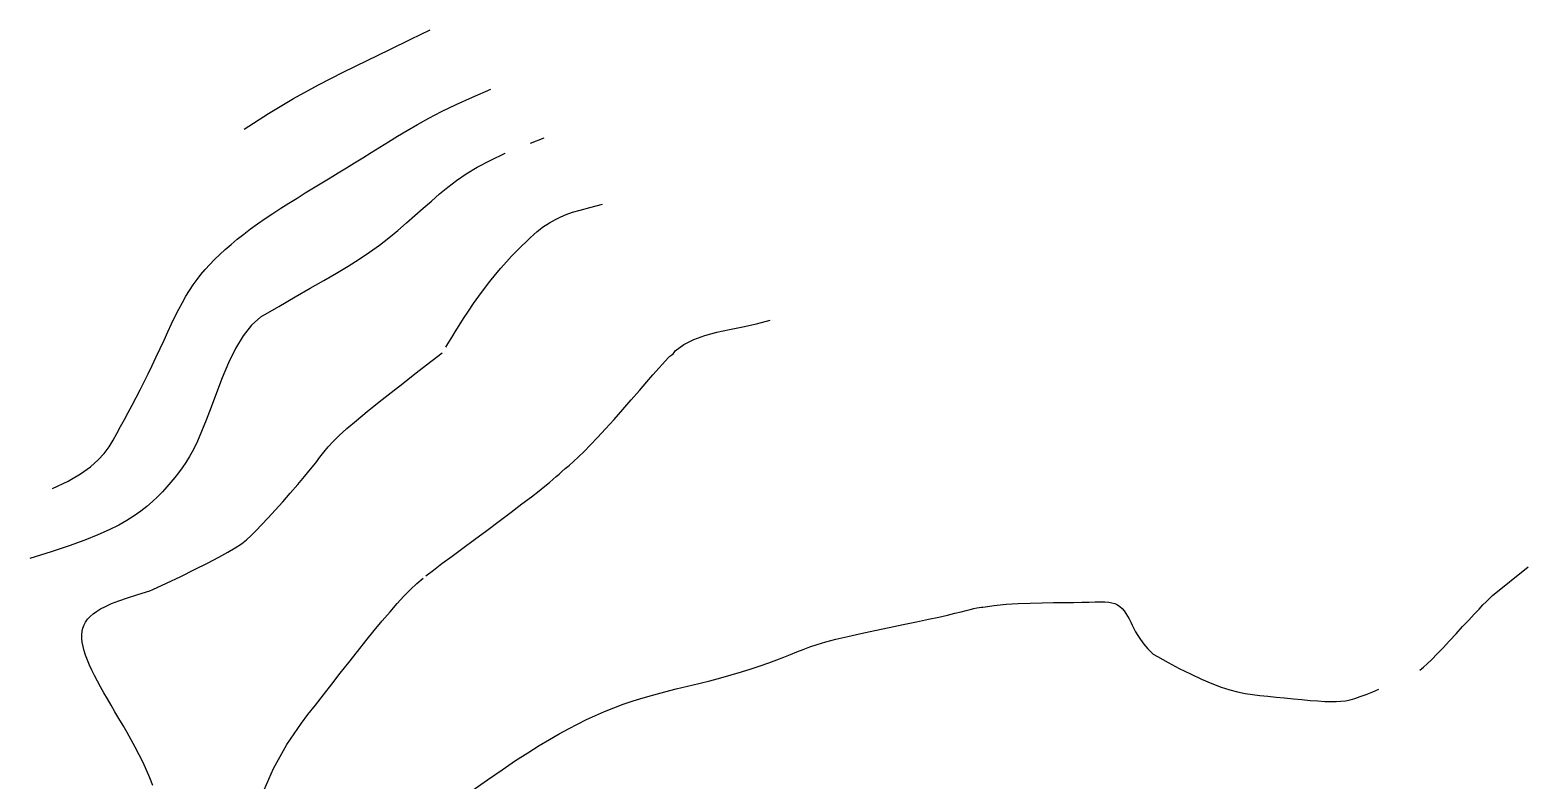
# Model space of a CAD drawing. Header units: millimetres. Extents: x 2235526 to 2245569, y 371981 to 382303.
# Drawn here: x 2242919.3 to 2243187.9, y 380125.1 to 380259.6 of the extents above; entities that cross this region are included whole.
import ezdxf

# ---------------------------------------------------------------- set-up
doc = ezdxf.new("R2010")
doc.units = ezdxf.units.MM
doc.linetypes.add('CONTI', pattern=[0])
for name, color, linetype, transparency in [('141', 10, 'CONTI', 0.7), ('143', 10, 'CONTI', 0.7), ('145', 10, 'CONTI', 0.7), ('147', 10, 'CONTI', 0.7), ('149', 10, 'CONTI', 0.7), ('151', 10, 'CONTI', 0.7)]:
    doc.layers.add(name, color=color, linetype=linetype, transparency=transparency)

msp = doc.modelspace()

# ---------------------------------------------------------------- linework, layer by layer
at = {"layer": '141'}
msp.add_lwpolyline([(2242957.66, 380241.83), (2242962.07, 380244.67), (2242966.56, 380247.32), (2242971.04, 380249.78), (2242975.45, 380252.06), (2242979.73, 380254.17), (2242983.79, 380256.13), (2242987.58, 380257.94), (2242991.03, 380259.62)], dxfattribs=at)
at = {"layer": '143'}
msp.add_lwpolyline([(2242923.34, 380177.39), (2242926.11, 380178.75), (2242928.35, 380180.05), (2242930.12, 380181.3), (2242931.51, 380182.52), (2242932.6, 380183.71), (2242933.46, 380184.9), (2242934.19, 380186.09), (2242934.85, 380187.29), (2242935.52, 380188.52), (2242936.21, 380189.77), (2242936.91, 380191.06), (2242937.62, 380192.37), (2242938.33, 380193.72), (2242939.05, 380195.11), (2242939.77, 380196.52), (2242940.49, 380197.98), (2242941.21, 380199.47), (2242941.91, 380200.99), (2242942.61, 380202.51), (2242943.31, 380204.02), (2242943.99, 380205.49), (2242944.66, 380206.93), (2242945.33, 380208.29), (2242945.98, 380209.58), (2242946.62, 380210.78), (2242947.25, 380211.89), (2242947.89, 380212.93), (2242948.55, 380213.92), (2242949.23, 380214.86), (2242949.94, 380215.77), (2242950.7, 380216.66), (2242951.51, 380217.55), (2242952.37, 380218.44), (2242953.3, 380219.35), (2242954.29, 380220.25), (2242955.33, 380221.17), (2242956.44, 380222.09), (2242957.6, 380223.02), (2242958.82, 380223.94), (2242960.1, 380224.87), (2242961.44, 380225.8), (2242962.82, 380226.72), (2242964.24, 380227.65), (2242965.69, 380228.57), (2242967.17, 380229.49), (2242968.65, 380230.41), (2242970.14, 380231.32), (2242971.62, 380232.22), (2242973.09, 380233.12), (2242974.55, 380234.01), (2242976.01, 380234.91), (2242977.48, 380235.81), (2242978.96, 380236.72), (2242980.47, 380237.65), (2242982, 380238.6), (2242983.57, 380239.57), (2242985.19, 380240.57), (2242986.9, 380241.6), (2242988.75, 380242.68), (2242990.8, 380243.81), (2242993.1, 380245), (2242995.69, 380246.26), (2242998.62, 380247.6), (2243001.94, 380249.03)], dxfattribs=at)
at = {"layer": '145'}
for points in [[(2243009.03, 380239.35), (2243011.51, 380240.28)], [(2242960.67, 380208.16), (2242963.88, 380210.06), (2242966.82, 380211.76), (2242969.51, 380213.31), (2242971.98, 380214.72), (2242974.26, 380216.04), (2242976.36, 380217.3), (2242978.33, 380218.54), (2242980.18, 380219.78), (2242981.94, 380221.05), (2242983.62, 380222.36), (2242985.24, 380223.68), (2242986.8, 380225.01), (2242988.32, 380226.34), (2242989.81, 380227.66), (2242991.28, 380228.95), (2242992.74, 380230.22), (2242994.22, 380231.44), (2242995.77, 380232.63), (2242997.5, 380233.82), (2242999.47, 380235.02), (2243001.78, 380236.24), (2243004.5, 380237.52), (2243004.51, 380237.52)], [(2242960.67, 380208.16), (2242959.02, 380206.71), (2242957.52, 380204.78), (2242956.15, 380202.48), (2242954.9, 380199.93), (2242953.76, 380197.25), (2242952.71, 380194.56), (2242951.76, 380191.99), (2242950.88, 380189.64), (2242950.06, 380187.61), (2242949.3, 380185.89), (2242948.59, 380184.42), (2242947.9, 380183.17), (2242947.24, 380182.08), (2242946.58, 380181.12), (2242945.92, 380180.24), (2242945.24, 380179.39), (2242944.54, 380178.54), (2242943.8, 380177.68), (2242943.01, 380176.81), (2242942.16, 380175.94), (2242941.24, 380175.08), (2242940.24, 380174.21), (2242939.16, 380173.36), (2242937.97, 380172.51), (2242936.66, 380171.68), (2242935.18, 380170.85), (2242933.47, 380169.99), (2242931.46, 380169.1), (2242929.1, 380168.16), (2242926.32, 380167.15), (2242923.07, 380166.05), (2242919.27, 380164.85)]]:
    msp.add_lwpolyline(points, dxfattribs=at)
at = {"layer": '147'}
for points in [[(2243011.16, 380224.26), (2243012.47, 380225.04), (2243013.54, 380225.65), (2243014.49, 380226.14), (2243015.46, 380226.55), (2243016.56, 380226.93), (2243017.93, 380227.33), (2243019.69, 380227.81), (2243021.96, 380228.4)], [(2242941.3, 380124.13), (2242940.78, 380125.52), (2242940.19, 380126.91), (2242939.55, 380128.29), (2242938.87, 380129.66), (2242938.16, 380131.02), (2242937.43, 380132.35), (2242936.69, 380133.66), (2242935.96, 380134.93), (2242935.23, 380136.17), (2242934.52, 380137.38), (2242933.83, 380138.54), (2242933.17, 380139.68), (2242932.53, 380140.77), (2242931.93, 380141.84), (2242931.37, 380142.87), (2242930.85, 380143.87), (2242930.38, 380144.83), (2242929.95, 380145.76), (2242929.58, 380146.65), (2242929.26, 380147.51), (2242929, 380148.32), (2242928.8, 380149.1), (2242928.66, 380149.84), (2242928.58, 380150.54), (2242928.57, 380151.19), (2242928.63, 380151.81), (2242928.76, 380152.39), (2242928.97, 380152.94), (2242929.25, 380153.46), (2242929.61, 380153.96), (2242930.05, 380154.44), (2242930.58, 380154.91), (2242931.2, 380155.36), (2242931.94, 380155.82), (2242932.83, 380156.28), (2242933.91, 380156.76), (2242935.21, 380157.27), (2242936.76, 380157.81), (2242938.6, 380158.4), (2242940.76, 380159.03)]]:
    msp.add_lwpolyline(points, dxfattribs=at)
at = {"layer": '147', "elevation": 147}
for points in [[(2242993.85, 380202.76), (2242994.39, 380203.65), (2242994.9, 380204.49), (2242995.52, 380205.5), (2242996.24, 380206.65), (2242997.04, 380207.9), (2242997.91, 380209.22), (2242998.83, 380210.57), (2242999.78, 380211.92), (2243000.76, 380213.24), (2243001.75, 380214.52), (2243002.75, 380215.75), (2243003.74, 380216.92), (2243004.71, 380218.03), (2243005.65, 380219.06), (2243006.56, 380220.01), (2243007.42, 380220.88), (2243008.23, 380221.66), (2243008.98, 380222.35), (2243009.65, 380222.96), (2243010.24, 380223.48), (2243010.75, 380223.91), (2243011.16, 380224.26)], [(2242940.76, 380159.03), (2242941.33, 380159.29), (2242943.77, 380160.43), (2242946.3, 380161.64), (2242948.79, 380162.86), (2242951.1, 380164.03), (2242953.13, 380165.08), (2242954.78, 380165.98), (2242956.1, 380166.76), (2242957.19, 380167.48), (2242958.11, 380168.2), (2242958.97, 380168.97), (2242959.85, 380169.85), (2242960.82, 380170.89), (2242961.97, 380172.13), (2242963.24, 380173.53), (2242964.59, 380175.03), (2242965.96, 380176.58), (2242967.29, 380178.1), (2242968.53, 380179.55), (2242969.61, 380180.87), (2242970.51, 380182), (2242971.28, 380183), (2242972, 380183.93), (2242972.77, 380184.85), (2242973.65, 380185.82), (2242974.74, 380186.89), (2242976.1, 380188.15), (2242977.81, 380189.61), (2242979.77, 380191.23), (2242981.88, 380192.93), (2242984.03, 380194.63), (2242986.11, 380196.26), (2242988.01, 380197.74), (2242989.63, 380198.99), (2242993.22, 380201.74)]]:
    msp.add_lwpolyline(points, dxfattribs=at)
at = {"layer": '149'}
for points in [[(2243034.98, 380202.08), (2243036.55, 380203.22), (2243038.33, 380204.12), (2243040.31, 380204.83), (2243042.45, 380205.41), (2243044.72, 380205.92), (2243047.1, 380206.41), (2243049.55, 380206.94), (2243052.04, 380207.57)], [(2242955.08, 380094.79), (2242955.54, 380100.56), (2242956.37, 380106.3), (2242957.55, 380111.9), (2242959.06, 380117.3), (2242960.87, 380122.43), (2242962.97, 380127.19), (2242965.33, 380131.51), (2242967.94, 380135.33)]]:
    msp.add_lwpolyline(points, dxfattribs=at)
at = {"layer": '149', "elevation": 149}
for points in [[(2242990.27, 380161.75), (2242991.61, 380162.79), (2242993.15, 380163.95), (2242994.98, 380165.29), (2242996.88, 380166.7), (2242998.99, 380168.26), (2243001.19, 380169.9), (2243003.41, 380171.56), (2243005.54, 380173.16), (2243007.5, 380174.65), (2243009.2, 380175.94), (2243010.56, 380176.99), (2243011.62, 380177.84), (2243012.45, 380178.51), (2243013.11, 380179.07), (2243013.66, 380179.55), (2243014.16, 380179.99), (2243014.68, 380180.45), (2243015.27, 380180.97), (2243015.95, 380181.56), (2243016.73, 380182.26), (2243017.62, 380183.09), (2243018.63, 380184.07), (2243019.77, 380185.22), (2243021.06, 380186.56), (2243022.49, 380188.11), (2243024.02, 380189.8), (2243025.58, 380191.56), (2243027.11, 380193.31), (2243028.56, 380194.99), (2243029.87, 380196.51), (2243030.98, 380197.8), (2243033.76, 380200.92), (2243033.9, 380201.02), (2243034.05, 380201.12), (2243034.22, 380201.25), (2243034.4, 380201.4), (2243034.59, 380201.58), (2243034.79, 380201.8), (2243034.98, 380202.08)], [(2242967.94, 380135.33), (2242969.13, 380136.86), (2242970.47, 380138.59), (2242971.89, 380140.42), (2242973.38, 380142.32), (2242974.91, 380144.27), (2242976.46, 380146.24), (2242978, 380148.18), (2242979.53, 380150.09), (2242981.02, 380151.93), (2242982.46, 380153.68), (2242983.84, 380155.3), (2242985.14, 380156.79), (2242986.34, 380158.11), (2242987.52, 380159.32), (2242988.65, 380160.38), (2242989.79, 380161.36)]]:
    msp.add_lwpolyline(points, dxfattribs=at)
at = {"layer": '151', "elevation": 151}
for points in [[(2243168.51, 380144.84), (2243168.54, 380144.86), (2243169.16, 380145.35), (2243169.85, 380145.97), (2243170.66, 380146.76), (2243171.62, 380147.74), (2243172.7, 380148.87), (2243173.85, 380150.11), (2243175.04, 380151.38), (2243176.2, 380152.64), (2243177.3, 380153.83), (2243178.29, 380154.9), (2243179.14, 380155.79), (2243179.84, 380156.53), (2243180.42, 380157.11), (2243180.88, 380157.58), (2243181.24, 380157.93), (2243181.53, 380158.2), (2243187.93, 380163.38)], [(2242998.53, 380123.2), (2243001.32, 380125.16), (2243003.96, 380126.98), (2243006.37, 380128.61), (2243008.56, 380130.04), (2243010.57, 380131.31), (2243012.42, 380132.43), (2243014.17, 380133.43), (2243015.83, 380134.34), (2243017.45, 380135.18), (2243019.05, 380135.97), (2243020.67, 380136.72), (2243022.29, 380137.42), (2243023.95, 380138.09), (2243025.66, 380138.72), (2243027.42, 380139.32), (2243029.25, 380139.89), (2243031.16, 380140.43), (2243033.13, 380140.95), (2243035.14, 380141.46), (2243037.17, 380141.95), (2243039.2, 380142.45), (2243041.2, 380142.95), (2243043.16, 380143.46), (2243045.05, 380143.99), (2243046.86, 380144.53), (2243048.59, 380145.07), (2243050.22, 380145.62), (2243051.76, 380146.16), (2243053.18, 380146.68), (2243054.48, 380147.18), (2243055.67, 380147.66), (2243056.8, 380148.11), (2243057.93, 380148.56), (2243059.13, 380149), (2243060.47, 380149.45), (2243062.01, 380149.91), (2243063.82, 380150.39), (2243065.94, 380150.9), (2243068.29, 380151.43), (2243070.79, 380151.96), (2243073.35, 380152.5), (2243075.87, 380153.01), (2243078.25, 380153.5), (2243080.41, 380153.96), (2243082.26, 380154.36), (2243083.83, 380154.72), (2243085.15, 380155.04), (2243086.24, 380155.31), (2243087.15, 380155.54), (2243087.89, 380155.73), (2243088.52, 380155.88), (2243089.05, 380155.99), (2243089.51, 380156.07), (2243089.92, 380156.13), (2243090.16, 380156.15)], [(2243120.7, 380147.72), (2243121.46, 380147.28), (2243123.37, 380146.22), (2243125.37, 380145.16), (2243127.4, 380144.15), (2243129.37, 380143.23), (2243131.23, 380142.43), (2243132.9, 380141.8), (2243134.43, 380141.31), (2243135.85, 380140.95), (2243137.19, 380140.67), (2243138.52, 380140.47), (2243139.85, 380140.31), (2243141.25, 380140.16), (2243142.73, 380140.01), (2243144.28, 380139.85), (2243145.84, 380139.7), (2243147.38, 380139.55), (2243148.87, 380139.42), (2243150.25, 380139.31), (2243151.5, 380139.23), (2243152.58, 380139.19), (2243153.52, 380139.19), (2243154.38, 380139.25), (2243155.2, 380139.35), (2243156.01, 380139.53), (2243156.88, 380139.77), (2243157.83, 380140.09), (2243158.91, 380140.49), (2243160.09, 380140.95), (2243161.19, 380141.4)]]:
    msp.add_lwpolyline(points, dxfattribs=at)
at = {"layer": '151'}
msp.add_lwpolyline([(2243090.16, 380156.15), (2243092.19, 380156.43), (2243094.32, 380156.64), (2243096.49, 380156.78), (2243098.66, 380156.86), (2243100.79, 380156.91), (2243102.83, 380156.94), (2243104.73, 380156.95), (2243106.44, 380156.97), (2243107.93, 380157), (2243109.22, 380157.04), (2243110.31, 380157.07), (2243111.25, 380157.09), (2243112.04, 380157.08), (2243112.72, 380157.03), (2243113.31, 380156.93), (2243113.83, 380156.76), (2243114.3, 380156.53), (2243114.73, 380156.23), (2243115.12, 380155.88), (2243115.48, 380155.47), (2243115.81, 380155.02), (2243116.12, 380154.53), (2243116.4, 380154.01), (2243116.67, 380153.47), (2243116.94, 380152.91), (2243117.21, 380152.32), (2243117.53, 380151.7), (2243117.92, 380151.03), (2243118.4, 380150.31), (2243119.01, 380149.52), (2243119.77, 380148.66), (2243120.7, 380147.72)], dxfattribs=at)

doc.saveas('drawing.dxf')
